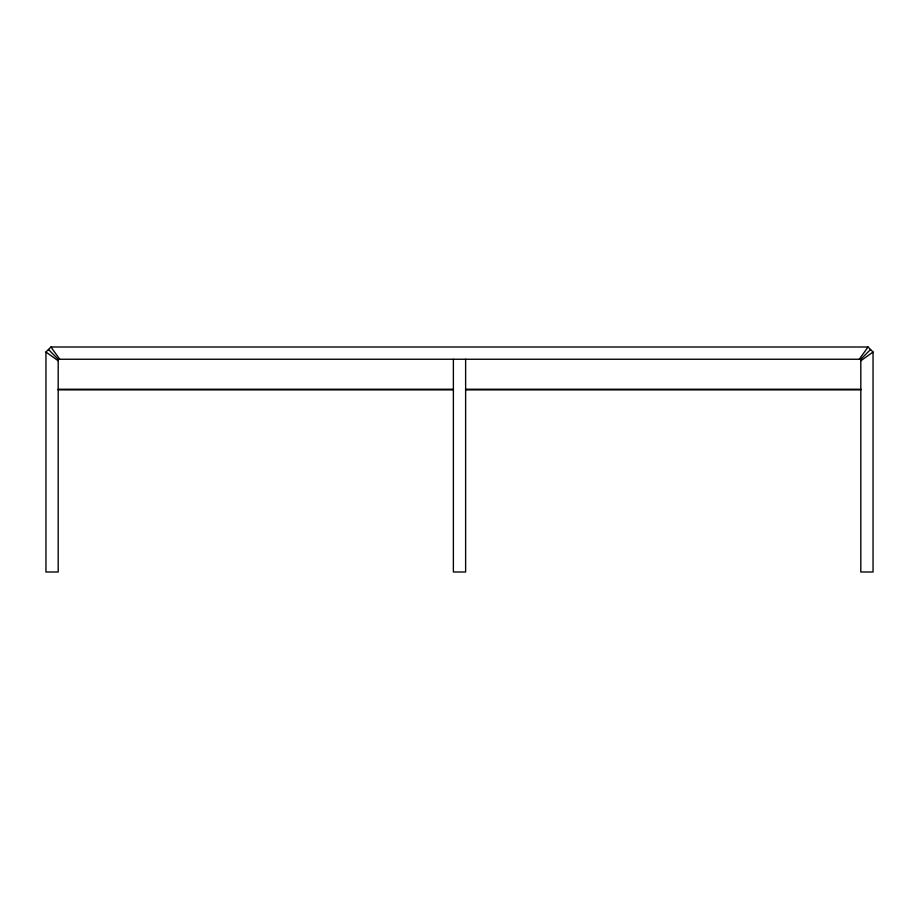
<?xml version="1.0" encoding="UTF-8"?>
<svg xmlns="http://www.w3.org/2000/svg" width="919" height="919" viewBox="0 0 919 919"><rect width="100%" height="100%" fill="white"/><g stroke="black" fill="none" stroke-linecap="round" stroke-linejoin="round"><path stroke-width="1.38" d="M859.276 359.249L868.041 347.003L873.05 352.011L873.05 571.997L860.804 571.997L860.804 359.249L870.546 349.507M48.454 349.507L58.196 359.249L58.196 571.997L45.95 571.997L45.95 352.011L50.959 347.003L868.041 347.003M860.804 360.776L873.05 352.011M58.196 359.249L860.804 359.249M58.196 389.254L453.377 389.254M465.623 389.254L860.804 389.254M58.196 389.863L453.377 389.863M465.623 389.863L860.804 389.863M45.95 352.011L58.196 360.776M50.959 347.003L59.724 359.249M465.623 359.249L465.623 571.997L453.377 571.997L453.377 359.249"/></g></svg>
